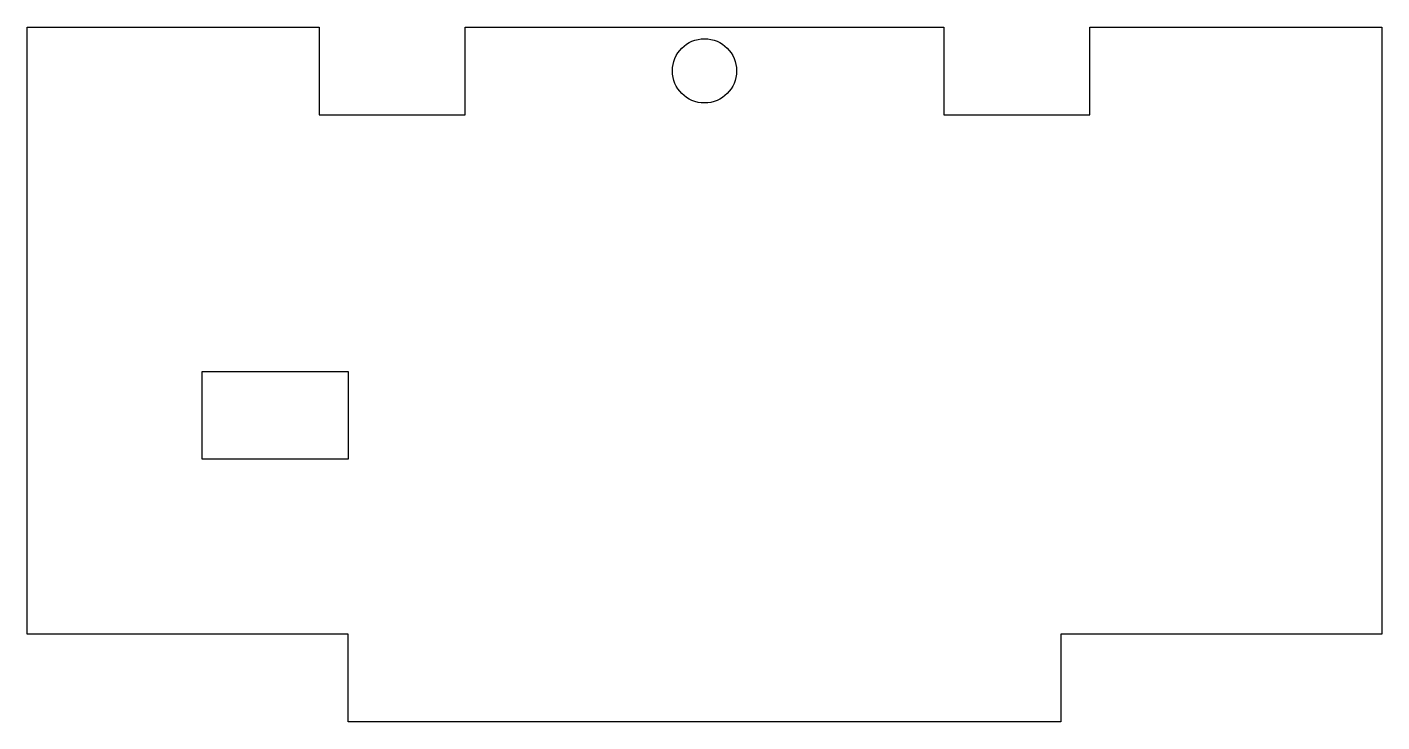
# Model space of a CAD drawing. Extents: x -18.9 to 27.4, y -12 to 11.8.
import ezdxf

# ---------------------------------------------------------------- set-up
doc = ezdxf.new("R2010")
doc.units = 0
doc.header["$MEASUREMENT"] = 0
doc.layers.add('VISIBLE', color=7, linetype='CONTINUOUS')

msp = doc.modelspace()

# ---------------------------------------------------------------- linework, layer by layer
at = {"layer": 'VISIBLE'}
for p, q in [((-18.95, 11.8), (-8.95, 11.8)), ((-18.95, -9), (-18.95, 11.8)), ((-8.95, 11.8), (-8.95, 8.8)), ((-3.95, 11.8), (12.45, 11.8)), ((-3.95, 8.8), (-3.95, 11.8)), ((12.45, 11.8), (12.45, 8.8)), ((17.45, 11.8), (27.45, 11.8)), ((17.45, 8.8), (17.45, 11.8)), ((27.45, 11.8), (27.45, -9)), ((-8.95, 8.8), (-3.95, 8.8)), ((12.45, 8.8), (17.45, 8.8)), ((-12.95, -3), (-12.95, 0)), ((-12.95, 0), (-7.95, 0)), ((-7.95, 0), (-7.95, -3)), ((-7.95, -3), (-12.95, -3)), ((-7.95, -9), (-18.95, -9)), ((-7.95, -12), (-7.95, -9)), ((27.45, -9), (16.45, -9)), ((16.45, -9), (16.45, -12)), ((16.45, -12), (-7.95, -12))]:
    msp.add_line(p, q, dxfattribs=at)
msp.add_circle((4.25, 10.3), 1.1, dxfattribs=at)

doc.saveas('drawing.dxf')
